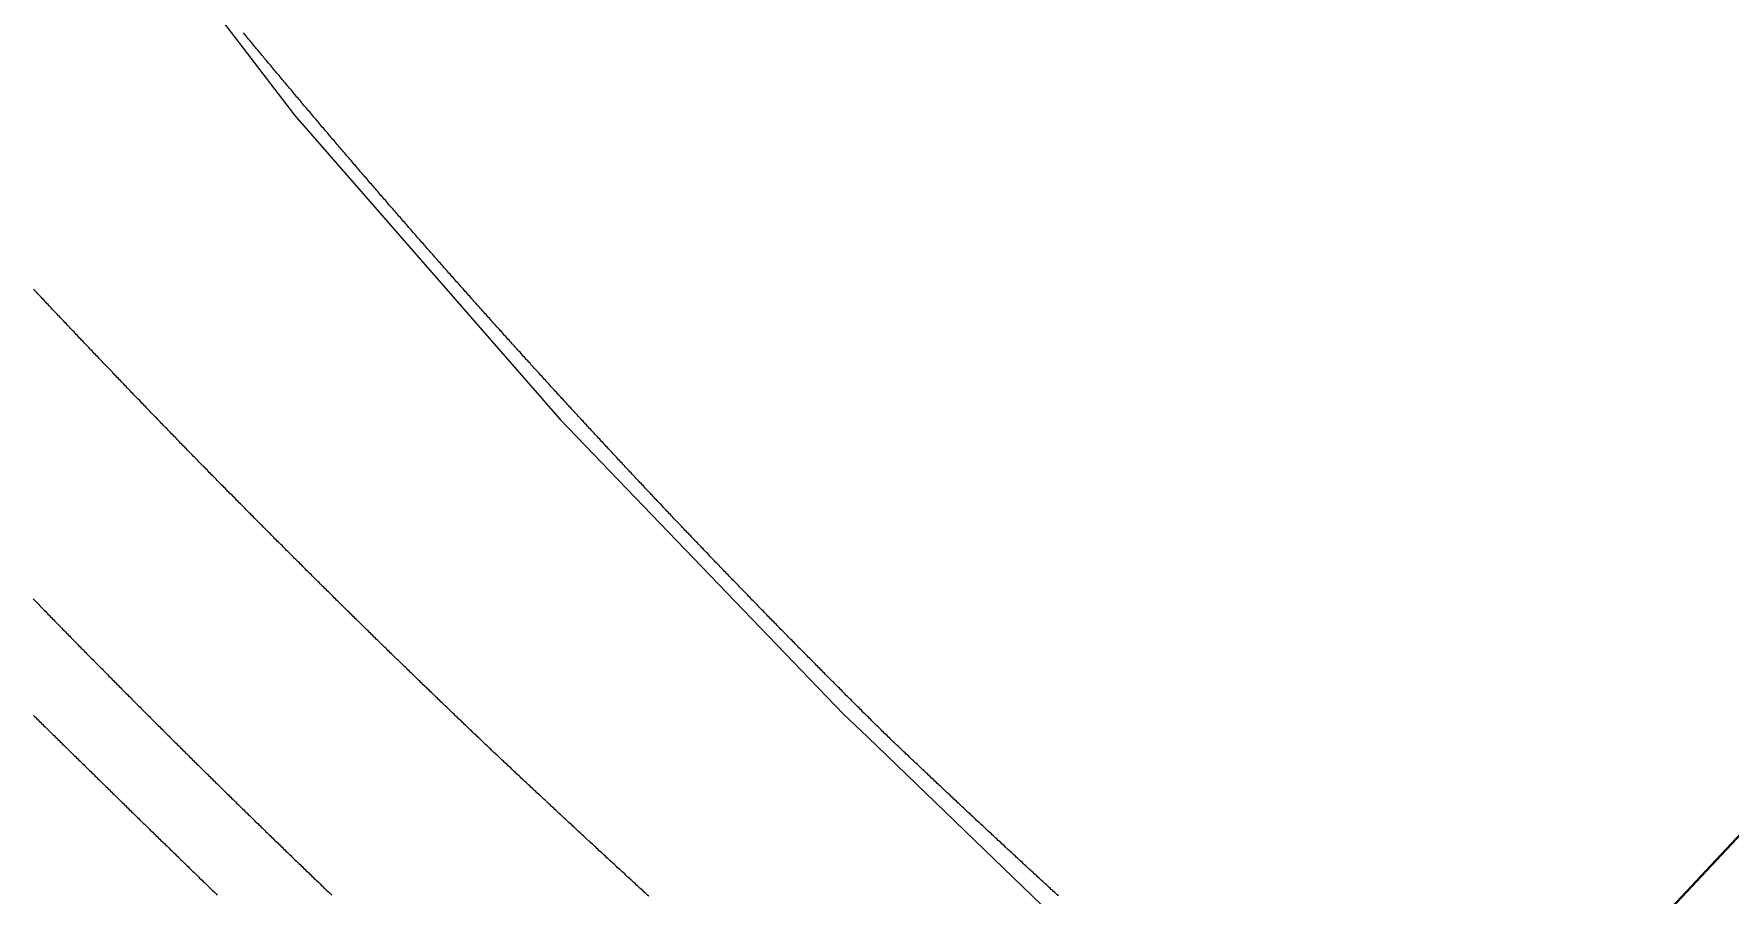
# Model space of a CAD drawing. Extents: x 174934 to 192674, y 648863 to 672607.
# Drawn here: x 180430.8 to 180534.3, y 660780.6 to 660833.1 of the extents above; entities that cross this region are included whole.
import ezdxf

# ---------------------------------------------------------------- set-up
doc = ezdxf.new("R2010")
doc.units = 0
for name, color, linetype, lineweight in [('pbitul', 14, 'Continuous', 0), ('pgesher', 7, 'Continuous', 0), ('pspecial', 7, 'Continuous', 0)]:
    doc.layers.add(name, color=color, linetype=linetype, lineweight=lineweight)

msp = doc.modelspace()

# ---------------------------------------------------------------- linework, layer by layer
at = {"layer": 'pbitul', "flags": 128}
for points in [[(180431.63, 660847.82), (180446.69, 660828.16), (180462.91, 660809.57), (180480.19, 660791.62), (180481.67, 660790.2), (180498.26, 660774.2)], [(180493.33, 660780.5), (180493.26, 660780.56), (180493.19, 660780.63), (180493.11, 660780.7), (180493.04, 660780.77), (180492.96, 660780.84), (180492.89, 660780.9), (180492.82, 660780.97), (180492.74, 660781.04), (180492.67, 660781.11), (180492.6, 660781.17), (180492.52, 660781.24), (180492.45, 660781.31), (180492.38, 660781.38), (180492.3, 660781.44), (180492.23, 660781.51), (180492.16, 660781.58), (180492.08, 660781.65), (180492.01, 660781.72), (180491.93, 660781.78), (180491.86, 660781.85), (180491.79, 660781.92), (180491.71, 660781.99), (180491.64, 660782.05), (180491.57, 660782.12), (180491.49, 660782.19), (180491.42, 660782.26), (180491.35, 660782.33), (180491.27, 660782.39), (180491.2, 660782.46), (180491.13, 660782.53), (180491.05, 660782.6), (180490.98, 660782.66), (180490.91, 660782.73), (180490.83, 660782.8), (180490.76, 660782.87), (180490.69, 660782.94), (180490.61, 660783), (180490.54, 660783.07), (180490.47, 660783.14), (180490.39, 660783.21), (180490.32, 660783.28), (180490.25, 660783.34), (180490.17, 660783.41), (180490.1, 660783.48), (180490.03, 660783.55), (180489.95, 660783.62), (180489.88, 660783.68), (180489.81, 660783.75), (180489.73, 660783.82), (180489.66, 660783.89), (180489.59, 660783.96), (180489.51, 660784.02), (180489.44, 660784.09), (180489.37, 660784.16), (180489.29, 660784.23), (180489.22, 660784.3), (180489.15, 660784.37), (180489.07, 660784.43), (180489, 660784.5), (180488.93, 660784.57), (180488.85, 660784.64), (180488.78, 660784.71), (180488.71, 660784.77), (180488.63, 660784.84), (180488.56, 660784.91), (180488.49, 660784.98), (180488.41, 660785.05), (180488.34, 660785.11), (180488.27, 660785.18), (180488.2, 660785.25), (180488.12, 660785.32), (180488.05, 660785.39), (180487.98, 660785.46), (180487.9, 660785.52), (180487.83, 660785.59), (180487.76, 660785.66), (180487.68, 660785.73), (180487.61, 660785.8), (180487.54, 660785.87), (180487.46, 660785.93), (180487.39, 660786), (180487.32, 660786.07), (180487.25, 660786.14), (180487.17, 660786.21), (180487.1, 660786.28), (180487.03, 660786.34), (180486.95, 660786.41), (180486.88, 660786.48), (180486.81, 660786.55), (180486.74, 660786.62), (180486.66, 660786.69), (180486.59, 660786.76), (180486.52, 660786.82), (180486.44, 660786.89), (180486.37, 660786.96), (180486.3, 660787.03), (180486.23, 660787.1), (180486.15, 660787.17), (180486.08, 660787.23), (180486.01, 660787.3), (180485.93, 660787.37), (180485.86, 660787.44), (180485.79, 660787.51), (180485.72, 660787.58), (180485.64, 660787.65), (180485.57, 660787.71), (180485.5, 660787.78), (180485.42, 660787.85), (180485.35, 660787.92), (180485.28, 660787.99), (180485.21, 660788.06), (180485.13, 660788.13), (180485.06, 660788.19), (180484.99, 660788.26), (180484.92, 660788.33), (180484.84, 660788.4), (180484.77, 660788.47), (180484.7, 660788.54), (180484.62, 660788.61), (180484.55, 660788.68), (180484.48, 660788.74), (180484.41, 660788.81), (180484.33, 660788.88), (180484.26, 660788.95), (180484.19, 660789.02), (180484.12, 660789.09), (180484.04, 660789.16), (180483.97, 660789.23), (180483.9, 660789.29), (180483.83, 660789.36), (180483.75, 660789.43), (180483.68, 660789.5), (180483.61, 660789.57), (180483.54, 660789.64), (180483.46, 660789.71), (180483.39, 660789.78), (180483.32, 660789.84), (180483.25, 660789.91), (180483.17, 660789.98), (180483.1, 660790.05), (180483.03, 660790.12), (180482.96, 660790.19), (180482.94, 660790.21), (180482.87, 660790.28), (180482.79, 660790.35), (180482.72, 660790.42), (180482.65, 660790.49), (180482.58, 660790.56), (180482.51, 660790.63), (180482.44, 660790.7), (180482.37, 660790.77), (180482.3, 660790.84), (180482.23, 660790.91), (180482.15, 660790.98), (180482.08, 660791.05), (180482.01, 660791.12), (180481.94, 660791.19), (180481.87, 660791.26), (180481.8, 660791.33), (180481.73, 660791.4), (180481.66, 660791.47), (180481.59, 660791.54), (180481.52, 660791.61), (180481.44, 660791.68), (180481.37, 660791.76), (180481.3, 660791.83), (180481.23, 660791.9), (180481.16, 660791.97), (180481.09, 660792.04), (180481.02, 660792.11), (180480.95, 660792.18), (180480.88, 660792.25), (180480.81, 660792.32), (180480.74, 660792.39), (180480.67, 660792.46), (180480.59, 660792.53), (180480.52, 660792.6), (180480.45, 660792.67), (180480.38, 660792.74), (180480.31, 660792.81), (180480.24, 660792.89), (180480.17, 660792.96), (180480.1, 660793.03), (180480.03, 660793.1), (180479.96, 660793.17), (180479.89, 660793.24), (180479.82, 660793.31), (180479.75, 660793.38), (180479.68, 660793.45), (180479.61, 660793.52), (180479.53, 660793.59), (180479.46, 660793.66), (180479.39, 660793.73), (180479.32, 660793.81), (180479.25, 660793.88), (180479.18, 660793.95), (180479.11, 660794.02), (180479.04, 660794.09), (180478.97, 660794.16), (180478.9, 660794.23), (180478.83, 660794.3), (180478.76, 660794.37), (180478.69, 660794.44), (180478.62, 660794.52), (180478.55, 660794.59), (180478.48, 660794.66), (180478.41, 660794.73), (180478.34, 660794.8), (180478.27, 660794.87), (180478.2, 660794.94), (180478.13, 660795.01), (180478.06, 660795.08), (180477.99, 660795.15), (180477.91, 660795.23), (180477.84, 660795.3), (180477.77, 660795.37), (180477.7, 660795.44), (180477.63, 660795.51), (180477.56, 660795.58), (180477.49, 660795.65), (180477.42, 660795.72), (180477.35, 660795.8), (180477.28, 660795.87), (180477.21, 660795.94), (180477.14, 660796.01), (180477.07, 660796.08), (180477, 660796.15), (180476.93, 660796.22), (180476.86, 660796.29), (180476.79, 660796.37), (180476.72, 660796.44), (180476.65, 660796.51), (180476.58, 660796.58), (180476.51, 660796.65), (180476.44, 660796.72), (180476.37, 660796.79), (180476.3, 660796.86), (180476.23, 660796.94), (180476.16, 660797.01), (180476.09, 660797.08), (180476.02, 660797.15), (180475.95, 660797.22), (180475.88, 660797.29), (180475.81, 660797.37), (180475.74, 660797.44), (180475.67, 660797.51), (180475.6, 660797.58), (180475.53, 660797.65), (180475.46, 660797.72), (180475.39, 660797.79), (180475.32, 660797.87), (180475.25, 660797.94), (180475.18, 660798.01), (180475.11, 660798.08), (180475.04, 660798.15), (180474.97, 660798.22), (180474.9, 660798.3), (180474.83, 660798.37), (180474.76, 660798.44), (180474.69, 660798.51), (180474.62, 660798.58), (180474.55, 660798.65), (180474.49, 660798.73), (180474.42, 660798.8), (180474.35, 660798.87), (180474.28, 660798.94), (180474.21, 660799.01), (180474.14, 660799.08), (180474.07, 660799.16), (180474, 660799.23), (180473.93, 660799.3), (180473.86, 660799.37), (180473.79, 660799.44), (180473.72, 660799.52), (180473.65, 660799.59), (180473.58, 660799.66), (180473.51, 660799.73), (180473.44, 660799.8), (180473.37, 660799.87), (180473.3, 660799.95), (180473.23, 660800.02), (180473.16, 660800.09), (180473.09, 660800.16), (180473.02, 660800.23), (180472.95, 660800.31), (180472.89, 660800.38), (180472.82, 660800.45), (180472.75, 660800.52), (180472.68, 660800.59), (180472.61, 660800.67), (180472.54, 660800.74), (180472.47, 660800.81), (180472.4, 660800.88), (180472.33, 660800.95), (180472.26, 660801.03), (180472.19, 660801.1), (180472.12, 660801.17), (180472.05, 660801.24), (180471.98, 660801.31), (180471.92, 660801.39), (180471.85, 660801.46), (180471.78, 660801.53), (180471.71, 660801.6), (180471.64, 660801.68), (180471.57, 660801.75), (180471.5, 660801.82), (180471.43, 660801.89), (180471.36, 660801.96), (180471.29, 660802.04), (180471.22, 660802.11), (180471.15, 660802.18), (180471.09, 660802.25), (180471.02, 660802.33), (180470.95, 660802.4), (180470.88, 660802.47), (180470.81, 660802.54), (180470.74, 660802.62), (180470.67, 660802.69), (180470.6, 660802.76), (180470.53, 660802.83), (180470.46, 660802.91), (180470.39, 660802.98), (180470.33, 660803.05), (180470.26, 660803.12), (180470.19, 660803.19), (180470.12, 660803.27), (180470.05, 660803.34), (180469.98, 660803.41), (180469.91, 660803.48), (180469.84, 660803.56), (180469.77, 660803.63), (180469.71, 660803.7), (180469.64, 660803.77), (180469.57, 660803.85), (180469.5, 660803.92), (180469.43, 660803.99), (180469.36, 660804.07), (180469.29, 660804.14), (180469.22, 660804.21), (180469.16, 660804.28), (180469.09, 660804.36), (180469.02, 660804.43), (180468.95, 660804.5), (180468.88, 660804.57), (180468.81, 660804.65), (180468.74, 660804.72), (180468.67, 660804.79), (180468.61, 660804.86), (180468.54, 660804.94), (180468.47, 660805.01), (180468.4, 660805.08), (180468.33, 660805.16), (180468.26, 660805.23), (180468.19, 660805.3), (180468.13, 660805.37), (180468.06, 660805.45), (180467.99, 660805.52), (180467.92, 660805.59), (180467.85, 660805.67), (180467.78, 660805.74), (180467.71, 660805.81), (180467.65, 660805.88), (180467.58, 660805.96), (180467.51, 660806.03), (180467.44, 660806.1), (180467.37, 660806.18), (180467.3, 660806.25), (180467.24, 660806.32), (180467.17, 660806.39), (180467.1, 660806.47), (180467.03, 660806.54), (180466.96, 660806.61), (180466.89, 660806.69), (180466.83, 660806.76), (180466.76, 660806.83), (180466.69, 660806.91), (180466.62, 660806.98), (180466.55, 660807.05), (180466.48, 660807.12), (180466.42, 660807.2), (180466.35, 660807.27), (180466.28, 660807.34), (180466.21, 660807.42), (180466.14, 660807.49), (180466.08, 660807.56), (180466.01, 660807.64), (180465.94, 660807.71), (180465.87, 660807.78), (180465.8, 660807.86), (180465.73, 660807.93), (180465.67, 660808), (180465.6, 660808.08), (180465.53, 660808.15), (180465.46, 660808.22), (180465.39, 660808.3), (180465.33, 660808.37), (180465.26, 660808.44), (180465.19, 660808.52), (180465.12, 660808.59), (180465.05, 660808.66), (180464.99, 660808.74), (180464.92, 660808.81), (180464.85, 660808.88), (180464.78, 660808.96), (180464.71, 660809.03), (180464.65, 660809.1), (180464.58, 660809.18), (180464.51, 660809.25), (180464.44, 660809.32), (180464.37, 660809.4), (180464.31, 660809.47), (180464.24, 660809.54), (180464.17, 660809.62), (180464.1, 660809.69), (180464.04, 660809.76), (180463.97, 660809.84), (180463.9, 660809.91), (180463.83, 660809.98), (180463.76, 660810.06), (180463.7, 660810.13), (180463.63, 660810.2), (180463.56, 660810.28), (180463.49, 660810.35), (180463.43, 660810.43), (180463.36, 660810.5), (180463.29, 660810.57), (180463.22, 660810.65), (180463.16, 660810.72), (180463.09, 660810.79), (180463.02, 660810.87), (180462.95, 660810.94), (180462.89, 660811.01), (180462.82, 660811.09), (180462.75, 660811.16), (180462.68, 660811.24), (180462.61, 660811.31), (180462.55, 660811.38), (180462.48, 660811.46), (180462.41, 660811.53), (180462.34, 660811.6), (180462.28, 660811.68), (180462.21, 660811.75), (180462.14, 660811.83), (180462.08, 660811.9), (180462.01, 660811.97), (180461.94, 660812.05), (180461.87, 660812.12), (180461.81, 660812.2), (180461.74, 660812.27), (180461.67, 660812.34), (180461.6, 660812.42), (180461.54, 660812.49), (180461.47, 660812.57), (180461.4, 660812.64), (180461.33, 660812.71), (180461.27, 660812.79), (180461.2, 660812.86), (180461.13, 660812.94), (180461.07, 660813.01), (180461, 660813.08), (180460.93, 660813.16), (180460.86, 660813.23), (180460.8, 660813.31), (180460.73, 660813.38), (180460.66, 660813.45), (180460.59, 660813.53), (180460.53, 660813.6), (180460.46, 660813.68), (180460.39, 660813.75), (180460.33, 660813.82), (180460.26, 660813.9), (180460.19, 660813.97), (180460.13, 660814.05), (180460.06, 660814.12), (180459.99, 660814.2), (180459.92, 660814.27), (180459.86, 660814.34), (180459.79, 660814.42), (180459.72, 660814.49), (180459.66, 660814.57), (180459.59, 660814.64), (180459.52, 660814.71), (180459.46, 660814.79), (180459.39, 660814.86), (180459.32, 660814.94), (180459.25, 660815.01), (180459.19, 660815.09), (180459.12, 660815.16), (180459.05, 660815.24), (180458.99, 660815.31), (180458.92, 660815.38), (180458.85, 660815.46), (180458.79, 660815.53), (180458.72, 660815.61), (180458.65, 660815.68), (180458.59, 660815.76), (180458.52, 660815.83), (180458.45, 660815.91), (180458.39, 660815.98), (180458.32, 660816.05), (180458.25, 660816.13), (180458.19, 660816.2), (180458.12, 660816.28), (180458.05, 660816.35), (180457.99, 660816.43), (180457.92, 660816.5), (180457.85, 660816.58), (180457.79, 660816.65), (180457.72, 660816.72), (180457.65, 660816.8), (180457.59, 660816.87), (180457.52, 660816.95), (180457.45, 660817.02), (180457.39, 660817.1), (180457.32, 660817.17), (180457.25, 660817.25), (180457.19, 660817.32), (180457.12, 660817.4), (180457.05, 660817.47), (180456.99, 660817.55), (180456.92, 660817.62), (180456.85, 660817.7), (180456.79, 660817.77), (180456.72, 660817.85), (180456.66, 660817.92), (180456.59, 660817.99), (180456.52, 660818.07), (180456.46, 660818.14), (180456.39, 660818.22), (180456.32, 660818.29), (180456.26, 660818.37), (180456.19, 660818.44), (180456.12, 660818.52), (180456.06, 660818.59), (180455.99, 660818.67), (180455.93, 660818.74), (180455.86, 660818.82), (180455.79, 660818.89), (180455.73, 660818.97), (180455.66, 660819.04), (180455.6, 660819.12), (180455.53, 660819.19), (180455.46, 660819.27), (180455.4, 660819.34), (180455.33, 660819.42), (180455.26, 660819.49), (180455.2, 660819.57), (180455.13, 660819.64), (180455.07, 660819.72), (180455, 660819.79), (180454.93, 660819.87), (180454.87, 660819.94), (180454.8, 660820.02), (180454.74, 660820.09), (180454.67, 660820.17), (180454.6, 660820.24), (180454.54, 660820.32), (180454.47, 660820.39), (180454.41, 660820.47), (180454.34, 660820.54), (180454.27, 660820.62), (180454.21, 660820.69), (180454.14, 660820.77), (180454.08, 660820.85), (180454.01, 660820.92), (180453.94, 660821), (180453.88, 660821.07), (180453.81, 660821.15), (180453.75, 660821.22), (180453.68, 660821.3), (180453.62, 660821.37), (180453.55, 660821.45), (180453.48, 660821.52), (180453.42, 660821.6), (180453.35, 660821.67), (180453.29, 660821.75), (180453.22, 660821.82), (180453.16, 660821.9), (180453.09, 660821.97), (180453.02, 660822.05), (180452.96, 660822.13), (180452.89, 660822.2), (180452.83, 660822.28), (180452.76, 660822.35), (180452.7, 660822.43), (180452.63, 660822.5), (180452.56, 660822.58), (180452.5, 660822.65), (180452.43, 660822.73), (180452.37, 660822.8), (180452.3, 660822.88), (180452.24, 660822.96), (180452.17, 660823.03), (180452.11, 660823.11), (180452.04, 660823.18), (180451.97, 660823.26), (180451.91, 660823.33), (180451.84, 660823.41), (180451.78, 660823.49), (180451.71, 660823.56), (180451.65, 660823.64), (180451.58, 660823.71), (180451.52, 660823.79), (180451.45, 660823.86), (180451.39, 660823.94), (180451.32, 660824.01), (180451.26, 660824.09), (180451.19, 660824.17), (180451.12, 660824.24), (180451.06, 660824.32), (180450.99, 660824.39), (180450.93, 660824.47), (180450.86, 660824.54), (180450.8, 660824.62), (180450.73, 660824.7), (180450.67, 660824.77), (180450.6, 660824.85), (180450.54, 660824.92), (180450.47, 660825), (180450.41, 660825.08), (180450.34, 660825.15), (180450.28, 660825.23), (180450.21, 660825.3), (180450.15, 660825.38), (180450.08, 660825.46), (180450.02, 660825.53), (180449.95, 660825.61), (180449.89, 660825.68), (180449.82, 660825.76), (180449.76, 660825.83), (180449.69, 660825.91), (180449.63, 660825.99), (180449.56, 660826.06), (180449.5, 660826.14), (180449.43, 660826.21), (180449.37, 660826.29), (180449.3, 660826.37), (180449.24, 660826.44), (180449.17, 660826.52), (180449.11, 660826.6), (180449.04, 660826.67), (180448.98, 660826.75), (180448.91, 660826.82), (180448.85, 660826.9), (180448.78, 660826.98), (180448.72, 660827.05), (180448.65, 660827.13), (180448.59, 660827.2), (180448.52, 660827.28), (180448.46, 660827.36), (180448.39, 660827.43), (180448.33, 660827.51), (180448.26, 660827.59), (180448.2, 660827.66), (180448.13, 660827.74), (180448.07, 660827.81), (180448.01, 660827.89), (180447.94, 660827.97), (180447.88, 660828.04), (180447.81, 660828.12), (180447.75, 660828.2), (180447.68, 660828.27), (180447.62, 660828.35), (180447.55, 660828.42), (180447.49, 660828.5), (180447.42, 660828.58), (180447.36, 660828.65), (180447.29, 660828.73), (180447.23, 660828.81), (180447.17, 660828.88), (180447.1, 660828.96), (180447.04, 660829.04), (180446.97, 660829.11), (180446.91, 660829.19), (180446.84, 660829.26), (180446.78, 660829.34), (180446.71, 660829.42), (180446.65, 660829.49), (180446.59, 660829.57), (180446.52, 660829.65), (180446.46, 660829.72), (180446.39, 660829.8), (180446.33, 660829.88), (180446.26, 660829.95), (180446.2, 660830.03), (180446.14, 660830.11), (180446.07, 660830.18), (180446.01, 660830.26), (180445.94, 660830.34), (180445.88, 660830.41), (180445.81, 660830.49), (180445.75, 660830.57), (180445.69, 660830.64), (180445.62, 660830.72), (180445.56, 660830.8), (180445.49, 660830.87), (180445.43, 660830.95), (180445.36, 660831.03), (180445.3, 660831.1), (180445.24, 660831.18), (180445.17, 660831.26), (180445.11, 660831.33), (180445.04, 660831.41), (180444.98, 660831.49), (180444.92, 660831.56), (180444.85, 660831.64), (180444.79, 660831.72), (180444.72, 660831.79), (180444.66, 660831.87), (180444.6, 660831.95), (180444.53, 660832.02), (180444.47, 660832.1), (180444.4, 660832.18), (180444.34, 660832.26), (180444.28, 660832.33), (180444.21, 660832.41), (180444.15, 660832.49), (180444.08, 660832.56), (180444.02, 660832.64), (180443.96, 660832.72), (180443.89, 660832.79), (180443.83, 660832.87), (180443.77, 660832.95), (180443.7, 660833.03), (180443.64, 660833.1), (180443.57, 660833.18)], [(180430.75, 660791.52), (180430.82, 660791.45), (180430.89, 660791.38), (180430.97, 660791.31), (180431.04, 660791.24), (180431.11, 660791.17), (180431.18, 660791.1), (180431.25, 660791.03), (180431.32, 660790.96), (180431.39, 660790.89), (180431.46, 660790.82), (180431.54, 660790.75), (180431.61, 660790.68), (180431.68, 660790.61), (180431.75, 660790.54), (180431.82, 660790.47), (180431.89, 660790.4), (180431.96, 660790.33), (180432.03, 660790.26), (180432.11, 660790.19), (180432.18, 660790.12), (180432.25, 660790.05), (180432.32, 660789.98), (180432.39, 660789.91), (180432.46, 660789.84), (180432.53, 660789.77), (180432.6, 660789.7), (180432.68, 660789.63), (180432.75, 660789.56), (180432.82, 660789.49), (180432.89, 660789.42), (180432.96, 660789.35), (180433.03, 660789.28), (180433.1, 660789.21), (180433.18, 660789.14), (180433.25, 660789.07), (180433.32, 660789), (180433.39, 660788.93), (180433.46, 660788.86), (180433.53, 660788.79), (180433.6, 660788.72), (180433.68, 660788.65), (180433.75, 660788.58), (180433.82, 660788.51), (180433.89, 660788.44), (180433.96, 660788.37), (180434.03, 660788.3), (180434.1, 660788.23), (180434.17, 660788.16), (180434.25, 660788.09), (180434.32, 660788.02), (180434.39, 660787.95), (180434.46, 660787.88), (180434.53, 660787.81), (180434.6, 660787.74), (180434.67, 660787.67), (180434.75, 660787.6), (180434.82, 660787.53), (180434.89, 660787.46), (180434.96, 660787.39), (180435.03, 660787.32), (180435.1, 660787.25), (180435.17, 660787.18), (180435.25, 660787.11), (180435.32, 660787.04), (180435.39, 660786.97), (180435.46, 660786.9), (180435.53, 660786.83), (180435.6, 660786.76), (180435.68, 660786.69), (180435.75, 660786.62), (180435.82, 660786.55), (180435.89, 660786.48), (180435.96, 660786.41), (180436.03, 660786.34), (180436.1, 660786.27), (180436.18, 660786.2), (180436.25, 660786.13), (180436.32, 660786.06), (180436.39, 660785.99), (180436.46, 660785.92), (180436.53, 660785.85), (180436.6, 660785.78), (180436.68, 660785.71), (180436.75, 660785.64), (180436.82, 660785.57), (180436.89, 660785.5), (180436.96, 660785.43), (180437.03, 660785.36), (180437.11, 660785.29), (180437.18, 660785.22), (180437.25, 660785.15), (180437.32, 660785.08), (180437.39, 660785.01), (180437.46, 660784.94), (180437.53, 660784.87), (180437.61, 660784.8), (180437.68, 660784.73), (180437.75, 660784.66), (180437.82, 660784.59), (180437.89, 660784.52), (180437.96, 660784.45), (180438.04, 660784.38), (180438.11, 660784.31), (180438.18, 660784.24), (180438.25, 660784.17), (180438.32, 660784.1), (180438.39, 660784.03), (180438.47, 660783.96), (180438.54, 660783.89), (180438.61, 660783.82), (180438.68, 660783.75), (180438.75, 660783.69), (180438.82, 660783.62), (180438.9, 660783.55), (180438.97, 660783.48), (180439.04, 660783.41), (180439.11, 660783.34), (180439.18, 660783.27), (180439.25, 660783.2), (180439.33, 660783.13), (180439.4, 660783.06), (180439.47, 660782.99), (180439.54, 660782.92), (180439.61, 660782.85), (180439.68, 660782.78), (180439.76, 660782.71), (180439.83, 660782.64), (180439.9, 660782.57), (180439.97, 660782.5), (180440.04, 660782.43), (180440.11, 660782.36), (180440.19, 660782.29), (180440.26, 660782.22), (180440.33, 660782.15), (180440.4, 660782.08), (180440.47, 660782.01), (180440.54, 660781.94), (180440.62, 660781.87), (180440.69, 660781.8), (180440.76, 660781.73), (180440.83, 660781.66), (180440.9, 660781.59), (180440.97, 660781.52), (180441.05, 660781.45), (180441.12, 660781.38), (180441.19, 660781.31), (180441.26, 660781.25), (180441.33, 660781.18), (180441.41, 660781.11), (180441.48, 660781.04), (180441.55, 660780.97), (180441.62, 660780.9), (180441.69, 660780.83), (180441.76, 660780.76), (180441.84, 660780.69), (180441.91, 660780.62), (180441.98, 660780.55)]]:
    msp.add_lwpolyline(points, dxfattribs=at)
at = {"layer": 'pgesher', "flags": 128}
for points in [[(180468.32, 660780.48), (180468.24, 660780.55), (180468.17, 660780.62), (180468.1, 660780.69), (180468.02, 660780.75), (180467.95, 660780.82), (180467.88, 660780.89), (180467.8, 660780.96), (180467.73, 660781.02), (180467.65, 660781.09), (180467.58, 660781.16), (180467.51, 660781.23), (180467.43, 660781.3), (180467.36, 660781.36), (180467.29, 660781.43), (180467.21, 660781.5), (180467.14, 660781.57), (180467.07, 660781.63), (180466.99, 660781.7), (180466.92, 660781.77), (180466.85, 660781.84), (180466.77, 660781.91), (180466.7, 660781.97), (180466.62, 660782.04), (180466.55, 660782.11), (180466.48, 660782.18), (180466.4, 660782.24), (180466.33, 660782.31), (180466.26, 660782.38), (180466.18, 660782.45), (180466.11, 660782.52), (180466.04, 660782.58), (180465.96, 660782.65), (180465.89, 660782.72), (180465.82, 660782.79), (180465.74, 660782.85), (180465.67, 660782.92), (180465.6, 660782.99), (180465.52, 660783.06), (180465.45, 660783.13), (180465.38, 660783.19), (180465.3, 660783.26), (180465.23, 660783.33), (180465.16, 660783.4), (180465.08, 660783.47), (180465.01, 660783.53), (180464.94, 660783.6), (180464.86, 660783.67), (180464.79, 660783.74), (180464.72, 660783.81), (180464.64, 660783.87), (180464.57, 660783.94), (180464.5, 660784.01), (180464.42, 660784.08), (180464.35, 660784.15), (180464.28, 660784.21), (180464.2, 660784.28), (180464.13, 660784.35), (180464.06, 660784.42), (180463.98, 660784.49), (180463.91, 660784.55), (180463.84, 660784.62), (180463.76, 660784.69), (180463.69, 660784.76), (180463.62, 660784.83), (180463.54, 660784.89), (180463.47, 660784.96), (180463.4, 660785.03), (180463.32, 660785.1), (180463.25, 660785.17), (180463.18, 660785.23), (180463.1, 660785.3), (180463.03, 660785.37), (180462.96, 660785.44), (180462.88, 660785.51), (180462.81, 660785.57), (180462.74, 660785.64), (180462.66, 660785.71), (180462.59, 660785.78), (180462.52, 660785.85), (180462.44, 660785.92), (180462.37, 660785.98), (180462.3, 660786.05), (180462.22, 660786.12), (180462.15, 660786.19), (180462.08, 660786.26), (180462.01, 660786.32), (180461.93, 660786.39), (180461.86, 660786.46), (180461.79, 660786.53), (180461.71, 660786.6), (180461.64, 660786.67), (180461.57, 660786.73), (180461.49, 660786.8), (180461.42, 660786.87), (180461.35, 660786.94), (180461.27, 660787.01), (180461.2, 660787.08), (180461.13, 660787.14), (180461.06, 660787.21), (180460.98, 660787.28), (180460.91, 660787.35), (180460.84, 660787.42), (180460.76, 660787.48), (180460.69, 660787.55), (180460.62, 660787.62), (180460.54, 660787.69), (180460.47, 660787.76), (180460.4, 660787.83), (180460.32, 660787.89), (180460.25, 660787.96), (180460.18, 660788.03), (180460.11, 660788.1), (180460.03, 660788.17), (180459.96, 660788.24), (180459.89, 660788.31), (180459.81, 660788.37), (180459.74, 660788.44), (180459.67, 660788.51), (180459.6, 660788.58), (180459.52, 660788.65), (180459.45, 660788.72), (180459.38, 660788.78), (180459.3, 660788.85), (180459.23, 660788.92), (180459.16, 660788.99), (180459.09, 660789.06), (180459.01, 660789.13), (180458.94, 660789.19), (180458.87, 660789.26), (180458.79, 660789.33), (180458.72, 660789.4), (180458.65, 660789.47), (180458.6, 660789.52), (180458.52, 660789.59), (180458.45, 660789.66), (180458.38, 660789.73), (180458.31, 660789.79), (180458.23, 660789.86), (180458.16, 660789.93), (180458.09, 660790), (180458.02, 660790.07), (180457.94, 660790.14), (180457.87, 660790.21), (180457.8, 660790.28), (180457.73, 660790.35), (180457.65, 660790.41), (180457.58, 660790.48), (180457.51, 660790.55), (180457.44, 660790.62), (180457.36, 660790.69), (180457.29, 660790.76), (180457.22, 660790.83), (180457.15, 660790.9), (180457.08, 660790.97), (180457, 660791.04), (180456.93, 660791.11), (180456.86, 660791.18), (180456.79, 660791.24), (180456.71, 660791.31), (180456.64, 660791.38), (180456.57, 660791.45), (180456.5, 660791.52), (180456.43, 660791.59), (180456.35, 660791.66), (180456.28, 660791.73), (180456.21, 660791.8), (180456.14, 660791.87), (180456.07, 660791.94), (180455.99, 660792.01), (180455.92, 660792.08), (180455.85, 660792.14), (180455.78, 660792.21), (180455.7, 660792.28), (180455.63, 660792.35), (180455.56, 660792.42), (180455.49, 660792.49), (180455.42, 660792.56), (180455.34, 660792.63), (180455.27, 660792.7), (180455.2, 660792.77), (180455.13, 660792.84), (180455.06, 660792.91), (180454.98, 660792.98), (180454.91, 660793.05), (180454.84, 660793.12), (180454.77, 660793.19), (180454.7, 660793.25), (180454.62, 660793.32), (180454.55, 660793.39), (180454.48, 660793.46), (180454.41, 660793.53), (180454.34, 660793.6), (180454.27, 660793.67), (180454.19, 660793.74), (180454.12, 660793.81), (180454.05, 660793.88), (180453.98, 660793.95), (180453.91, 660794.02), (180453.83, 660794.09), (180453.76, 660794.16), (180453.69, 660794.23), (180453.62, 660794.3), (180453.55, 660794.37), (180453.48, 660794.44), (180453.4, 660794.51), (180453.33, 660794.58), (180453.26, 660794.65), (180453.19, 660794.72), (180453.12, 660794.79), (180453.04, 660794.86), (180452.97, 660794.92), (180452.9, 660794.99), (180452.83, 660795.06), (180452.76, 660795.13), (180452.69, 660795.2), (180452.61, 660795.27), (180452.54, 660795.34), (180452.47, 660795.41), (180452.4, 660795.48), (180452.33, 660795.55), (180452.26, 660795.62), (180452.19, 660795.69), (180452.11, 660795.76), (180452.04, 660795.83), (180451.97, 660795.9), (180451.9, 660795.97), (180451.83, 660796.04), (180451.76, 660796.11), (180451.68, 660796.18), (180451.61, 660796.25), (180451.54, 660796.32), (180451.47, 660796.39), (180451.4, 660796.46), (180451.33, 660796.53), (180451.26, 660796.6), (180451.18, 660796.67), (180451.11, 660796.74), (180451.04, 660796.81), (180450.97, 660796.88), (180450.9, 660796.95), (180450.83, 660797.02), (180450.76, 660797.09), (180450.68, 660797.16), (180450.61, 660797.23), (180450.54, 660797.3), (180450.47, 660797.37), (180450.4, 660797.44), (180450.33, 660797.51), (180450.26, 660797.58), (180450.19, 660797.65), (180450.11, 660797.72), (180450.04, 660797.79), (180449.97, 660797.86), (180449.9, 660797.93), (180449.83, 660798), (180449.76, 660798.07), (180449.69, 660798.14), (180449.62, 660798.21), (180449.54, 660798.28), (180449.47, 660798.35), (180449.4, 660798.42), (180449.33, 660798.49), (180449.26, 660798.56), (180449.19, 660798.63), (180449.12, 660798.7), (180449.05, 660798.78), (180448.97, 660798.85), (180448.9, 660798.92), (180448.83, 660798.99), (180448.76, 660799.06), (180448.69, 660799.13), (180448.62, 660799.2), (180448.55, 660799.27), (180448.48, 660799.34), (180448.41, 660799.41), (180448.33, 660799.48), (180448.26, 660799.55), (180448.19, 660799.62), (180448.12, 660799.69), (180448.05, 660799.76), (180447.98, 660799.83), (180447.91, 660799.9), (180447.84, 660799.97), (180447.77, 660800.04), (180447.7, 660800.11), (180447.62, 660800.18), (180447.55, 660800.25), (180447.48, 660800.32), (180447.41, 660800.39), (180447.34, 660800.46), (180447.27, 660800.54), (180447.2, 660800.61), (180447.13, 660800.68), (180447.06, 660800.75), (180446.99, 660800.82), (180446.92, 660800.89), (180446.85, 660800.96), (180446.77, 660801.03), (180446.7, 660801.1), (180446.63, 660801.17), (180446.56, 660801.24), (180446.49, 660801.31), (180446.42, 660801.38), (180446.35, 660801.45), (180446.28, 660801.52), (180446.21, 660801.59), (180446.14, 660801.67), (180446.07, 660801.74), (180446, 660801.81), (180445.93, 660801.88), (180445.85, 660801.95), (180445.78, 660802.02), (180445.71, 660802.09), (180445.64, 660802.16), (180445.57, 660802.23), (180445.5, 660802.3), (180445.43, 660802.37), (180445.36, 660802.44), (180445.29, 660802.51), (180445.22, 660802.59), (180445.15, 660802.66), (180445.08, 660802.73), (180445.01, 660802.8), (180444.94, 660802.87), (180444.87, 660802.94), (180444.8, 660803.01), (180444.73, 660803.08), (180444.65, 660803.15), (180444.58, 660803.22), (180444.51, 660803.29), (180444.44, 660803.37), (180444.37, 660803.44), (180444.3, 660803.51), (180444.23, 660803.58), (180444.16, 660803.65), (180444.09, 660803.72), (180444.02, 660803.79), (180443.95, 660803.86), (180443.88, 660803.93), (180443.81, 660804), (180443.74, 660804.07), (180443.67, 660804.15), (180443.6, 660804.22), (180443.53, 660804.29), (180443.46, 660804.36), (180443.39, 660804.43), (180443.32, 660804.5), (180443.25, 660804.57), (180443.18, 660804.64), (180443.11, 660804.71), (180443.04, 660804.79), (180442.97, 660804.86), (180442.9, 660804.93), (180442.82, 660805), (180442.75, 660805.07), (180442.68, 660805.14), (180442.61, 660805.21), (180442.54, 660805.28), (180442.47, 660805.36), (180442.4, 660805.43), (180442.33, 660805.5), (180442.26, 660805.57), (180442.19, 660805.64), (180442.12, 660805.71), (180442.05, 660805.78), (180441.98, 660805.85), (180441.91, 660805.93), (180441.84, 660806), (180441.77, 660806.07), (180441.7, 660806.14), (180441.63, 660806.21), (180441.56, 660806.28), (180441.49, 660806.35), (180441.42, 660806.42), (180441.35, 660806.5), (180441.28, 660806.57), (180441.21, 660806.64), (180441.14, 660806.71), (180441.07, 660806.78), (180441, 660806.85), (180440.93, 660806.92), (180440.86, 660807), (180440.79, 660807.07), (180440.72, 660807.14), (180440.65, 660807.21), (180440.58, 660807.28), (180440.51, 660807.35), (180440.44, 660807.43), (180440.37, 660807.5), (180440.3, 660807.57), (180440.23, 660807.64), (180440.16, 660807.71), (180440.09, 660807.78), (180440.02, 660807.85), (180439.95, 660807.93), (180439.88, 660808), (180439.81, 660808.07), (180439.74, 660808.14), (180439.67, 660808.21), (180439.6, 660808.28), (180439.53, 660808.36), (180439.47, 660808.43), (180439.4, 660808.5), (180439.33, 660808.57), (180439.26, 660808.64), (180439.19, 660808.71), (180439.12, 660808.79), (180439.05, 660808.86), (180438.98, 660808.93), (180438.91, 660809), (180438.84, 660809.07), (180438.77, 660809.14), (180438.7, 660809.22), (180438.63, 660809.29), (180438.56, 660809.36), (180438.49, 660809.43), (180438.42, 660809.5), (180438.35, 660809.58), (180438.28, 660809.65), (180438.21, 660809.72), (180438.14, 660809.79), (180438.07, 660809.86), (180438, 660809.93), (180437.93, 660810.01), (180437.86, 660810.08), (180437.79, 660810.15), (180437.72, 660810.22), (180437.66, 660810.29), (180437.59, 660810.37), (180437.52, 660810.44), (180437.45, 660810.51), (180437.38, 660810.58), (180437.31, 660810.65), (180437.24, 660810.73), (180437.17, 660810.8), (180437.1, 660810.87), (180437.03, 660810.94), (180436.96, 660811.01), (180436.89, 660811.09), (180436.82, 660811.16), (180436.75, 660811.23), (180436.68, 660811.3), (180436.61, 660811.37), (180436.54, 660811.45), (180436.48, 660811.52), (180436.41, 660811.59), (180436.34, 660811.66), (180436.27, 660811.73), (180436.2, 660811.81), (180436.13, 660811.88), (180436.06, 660811.95), (180435.99, 660812.02), (180435.92, 660812.1), (180435.85, 660812.17), (180435.78, 660812.24), (180435.71, 660812.31), (180435.64, 660812.38), (180435.58, 660812.46), (180435.51, 660812.53), (180435.44, 660812.6), (180435.37, 660812.67), (180435.3, 660812.75), (180435.23, 660812.82), (180435.16, 660812.89), (180435.09, 660812.96), (180435.02, 660813.03), (180434.95, 660813.11), (180434.88, 660813.18), (180434.82, 660813.25), (180434.75, 660813.32), (180434.68, 660813.4), (180434.61, 660813.47), (180434.54, 660813.54), (180434.47, 660813.61), (180434.4, 660813.69), (180434.33, 660813.76), (180434.26, 660813.83), (180434.19, 660813.9), (180434.13, 660813.97), (180434.06, 660814.05), (180433.99, 660814.12), (180433.92, 660814.19), (180433.85, 660814.26), (180433.78, 660814.34), (180433.71, 660814.41), (180433.64, 660814.48), (180433.57, 660814.55), (180433.5, 660814.63), (180433.44, 660814.7), (180433.37, 660814.77), (180433.3, 660814.84), (180433.23, 660814.92), (180433.16, 660814.99), (180433.09, 660815.06), (180433.02, 660815.13), (180432.95, 660815.21), (180432.89, 660815.28), (180432.82, 660815.35), (180432.75, 660815.43), (180432.68, 660815.5), (180432.61, 660815.57), (180432.54, 660815.64), (180432.47, 660815.72), (180432.4, 660815.79), (180432.34, 660815.86), (180432.27, 660815.93), (180432.2, 660816.01), (180432.13, 660816.08), (180432.06, 660816.15), (180431.99, 660816.22), (180431.92, 660816.3), (180431.86, 660816.37), (180431.79, 660816.44), (180431.72, 660816.52), (180431.65, 660816.59), (180431.58, 660816.66), (180431.51, 660816.73), (180431.44, 660816.81), (180431.38, 660816.88), (180431.31, 660816.95), (180431.24, 660817.03), (180431.17, 660817.1), (180431.1, 660817.17), (180431.03, 660817.24), (180430.96, 660817.32), (180430.9, 660817.39), (180430.83, 660817.46), (180430.76, 660817.54)], [(180430.74, 660798.63), (180430.81, 660798.56), (180430.88, 660798.49), (180430.95, 660798.42), (180431.02, 660798.35), (180431.09, 660798.28), (180431.15, 660798.2), (180431.22, 660798.13), (180431.29, 660798.06), (180431.36, 660797.99), (180431.43, 660797.92), (180431.5, 660797.85), (180431.57, 660797.77), (180431.64, 660797.7), (180431.71, 660797.63), (180431.78, 660797.56), (180431.85, 660797.49), (180431.92, 660797.42), (180431.99, 660797.35), (180432.06, 660797.27), (180432.13, 660797.2), (180432.2, 660797.13), (180432.27, 660797.06), (180432.34, 660796.99), (180432.41, 660796.92), (180432.48, 660796.85), (180432.55, 660796.77), (180432.62, 660796.7), (180432.69, 660796.63), (180432.76, 660796.56), (180432.83, 660796.49), (180432.9, 660796.42), (180432.97, 660796.35), (180433.04, 660796.27), (180433.11, 660796.2), (180433.18, 660796.13), (180433.25, 660796.06), (180433.32, 660795.99), (180433.39, 660795.92), (180433.46, 660795.85), (180433.53, 660795.77), (180433.6, 660795.7), (180433.67, 660795.63), (180433.74, 660795.56), (180433.81, 660795.49), (180433.88, 660795.42), (180433.95, 660795.35), (180434.02, 660795.28), (180434.09, 660795.2), (180434.16, 660795.13), (180434.23, 660795.06), (180434.3, 660794.99), (180434.37, 660794.92), (180434.44, 660794.85), (180434.51, 660794.78), (180434.58, 660794.71), (180434.66, 660794.63), (180434.73, 660794.56), (180434.8, 660794.49), (180434.87, 660794.42), (180434.94, 660794.35), (180435.01, 660794.28), (180435.08, 660794.21), (180435.15, 660794.14), (180435.22, 660794.07), (180435.29, 660793.99), (180435.36, 660793.92), (180435.43, 660793.85), (180435.5, 660793.78), (180435.57, 660793.71), (180435.64, 660793.64), (180435.71, 660793.57), (180435.78, 660793.5), (180435.85, 660793.43), (180435.92, 660793.36), (180435.99, 660793.28), (180436.06, 660793.21), (180436.13, 660793.14), (180436.2, 660793.07), (180436.27, 660793), (180436.34, 660792.93), (180436.41, 660792.86), (180436.49, 660792.79), (180436.56, 660792.72), (180436.63, 660792.65), (180436.7, 660792.58), (180436.77, 660792.5), (180436.84, 660792.43), (180436.91, 660792.36), (180436.98, 660792.29), (180437.05, 660792.22), (180437.12, 660792.15), (180437.19, 660792.08), (180437.26, 660792.01), (180437.33, 660791.94), (180437.4, 660791.87), (180437.47, 660791.8), (180437.54, 660791.73), (180437.62, 660791.65), (180437.69, 660791.58), (180437.76, 660791.51), (180437.83, 660791.44), (180437.9, 660791.37), (180437.97, 660791.3), (180438.04, 660791.23), (180438.11, 660791.16), (180438.18, 660791.09), (180438.25, 660791.02), (180438.32, 660790.95), (180438.39, 660790.88), (180438.46, 660790.81), (180438.53, 660790.74), (180438.61, 660790.67), (180438.68, 660790.59), (180438.75, 660790.52), (180438.82, 660790.45), (180438.89, 660790.38), (180438.96, 660790.31), (180439.03, 660790.24), (180439.1, 660790.17), (180439.17, 660790.1), (180439.24, 660790.03), (180439.31, 660789.96), (180439.39, 660789.89), (180439.46, 660789.82), (180439.53, 660789.75), (180439.6, 660789.68), (180439.67, 660789.61), (180439.74, 660789.54), (180439.81, 660789.47), (180439.88, 660789.4), (180439.95, 660789.33), (180440.02, 660789.26), (180440.1, 660789.19), (180440.17, 660789.11), (180440.24, 660789.04), (180440.31, 660788.97), (180440.38, 660788.9), (180440.45, 660788.83), (180440.52, 660788.76), (180440.59, 660788.69), (180440.66, 660788.62), (180440.73, 660788.55), (180440.81, 660788.48), (180440.88, 660788.41), (180440.95, 660788.34), (180441.02, 660788.27), (180441.09, 660788.2), (180441.16, 660788.13), (180441.23, 660788.06), (180441.3, 660787.99), (180441.38, 660787.92), (180441.45, 660787.85), (180441.52, 660787.78), (180441.59, 660787.71), (180441.66, 660787.64), (180441.73, 660787.57), (180441.8, 660787.5), (180441.87, 660787.43), (180441.95, 660787.36), (180442.02, 660787.29), (180442.09, 660787.22), (180442.16, 660787.15), (180442.23, 660787.08), (180442.3, 660787.01), (180442.37, 660786.94), (180442.44, 660786.87), (180442.52, 660786.8), (180442.59, 660786.73), (180442.66, 660786.66), (180442.73, 660786.59), (180442.8, 660786.52), (180442.87, 660786.45), (180442.94, 660786.38), (180443.02, 660786.31), (180443.09, 660786.24), (180443.16, 660786.17), (180443.23, 660786.1), (180443.3, 660786.03), (180443.37, 660785.96), (180443.44, 660785.89), (180443.52, 660785.82), (180443.59, 660785.75), (180443.66, 660785.68), (180443.73, 660785.61), (180443.8, 660785.54), (180443.87, 660785.47), (180443.95, 660785.4), (180444.02, 660785.33), (180444.09, 660785.26), (180444.16, 660785.19), (180444.23, 660785.12), (180444.3, 660785.05), (180444.38, 660784.98), (180444.45, 660784.91), (180444.52, 660784.84), (180444.59, 660784.77), (180444.66, 660784.7), (180444.73, 660784.63), (180444.81, 660784.56), (180444.88, 660784.49), (180444.95, 660784.42), (180445.02, 660784.35), (180445.09, 660784.28), (180445.16, 660784.21), (180445.24, 660784.14), (180445.31, 660784.07), (180445.38, 660784), (180445.45, 660783.93), (180445.52, 660783.87), (180445.59, 660783.8), (180445.67, 660783.73), (180445.74, 660783.66), (180445.81, 660783.59), (180445.88, 660783.52), (180445.95, 660783.45), (180446.03, 660783.38), (180446.1, 660783.31), (180446.17, 660783.24), (180446.24, 660783.17), (180446.31, 660783.1), (180446.38, 660783.03), (180446.46, 660782.96), (180446.53, 660782.89), (180446.6, 660782.82), (180446.67, 660782.75), (180446.74, 660782.68), (180446.82, 660782.61), (180446.89, 660782.54), (180446.96, 660782.47), (180447.03, 660782.41), (180447.1, 660782.34), (180447.18, 660782.27), (180447.25, 660782.2), (180447.32, 660782.13), (180447.39, 660782.06), (180447.46, 660781.99), (180447.54, 660781.92), (180447.61, 660781.85), (180447.68, 660781.78), (180447.75, 660781.71), (180447.83, 660781.64), (180447.9, 660781.57), (180447.97, 660781.5), (180448.04, 660781.43), (180448.11, 660781.37), (180448.19, 660781.3), (180448.26, 660781.23), (180448.33, 660781.16), (180448.4, 660781.09), (180448.47, 660781.02), (180448.55, 660780.95), (180448.62, 660780.88), (180448.69, 660780.81), (180448.76, 660780.74), (180448.84, 660780.67), (180448.91, 660780.6), (180448.98, 660780.54)]]:
    msp.add_lwpolyline(points, dxfattribs=at)
at = {"layer": 'pspecial', "lineweight": 40, "flags": 128}
msp.add_lwpolyline([(180418, 660659.48), (180575.33, 660827.32), (180644.76, 660804.2), (180670.93, 660779.28), (180829.13, 660628.64), (181101.26, 660396.65), (180945.44, 660212.3), (180623.09, 660486.95), (180560.1, 660539.47), (180438.54, 660642.5, -0.007057), (180418, 660659.48)], format="xyb", close=True, dxfattribs=at)

doc.saveas('drawing.dxf')
